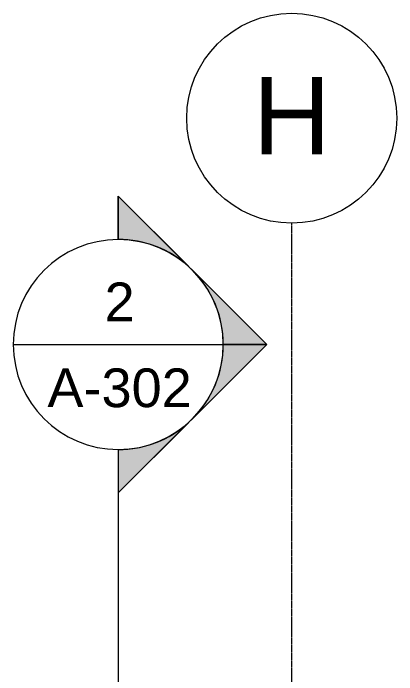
# Model space of a CAD drawing. Header units: inches. Extents: x -54880 to -186, y -265 to 853.
# Drawn here: x -18865.5 to -18690.2, y 442.1 to 744.7 of the extents above; entities that cross this region are included whole.
import ezdxf

# ---------------------------------------------------------------- set-up
doc = ezdxf.new("R2010")
doc.units = ezdxf.units.IN
doc.header["$MEASUREMENT"] = 0
doc.linetypes.add('Grid Line 1_2_', pattern=[0.875, 0.5, -0.125, 0.125, -0.125])
for name, color, linetype, lineweight in [('G-ANNO-SYMB', 111, 'Continuous', 9), ('S-GRID', 1, 'Continuous', 9), ('S-GRID-IDEN', 1, 'Continuous', 9)]:
    doc.layers.add(name, color=color, linetype=linetype, lineweight=lineweight)
doc.styles.add('Arial_1', font='arial.ttf', dxfattribs={"height": 35.407186})
doc.styles.add('Arial_2', font='arial.ttf', dxfattribs={"height": 17.703593})

# ---------------------------------------------------------------- blocks, each defined once
blk = doc.blocks.new('Grid - Grid Head - Circle-14747-Section 7')
at = {"layer": 'S-GRID-IDEN'}
blk.add_circle((21143.8, 696.66), 48, dxfattribs=at)
blk = doc.blocks.new('Section - Section Head - Filled-1526-Section 7')
at = {"layer": 'G-ANNO-SYMB'}
h = blk.add_hatch(color=256, dxfattribs=at)
edge = h.paths.add_edge_path(flags=0)
edge.add_arc((22069.39, 593.16), 48.06, 47.9216, 90)
edge.add_line((22069.39, 641.22), (22069.39, 661.04))
edge.add_line((22069.39, 661.04), (22101.6, 628.83))
h = blk.add_hatch(color=256, dxfattribs=at)
edge = h.paths.add_edge_path(flags=0)
edge.add_line((22103.33, 627.1), (22137.27, 593.16))
edge.add_line((22137.27, 593.16), (22117.39, 593.16))
edge.add_arc((22069.39, 593.16), 48, 360, 405)
h = blk.add_hatch(color=256, dxfattribs=at)
edge = h.paths.add_edge_path(flags=0)
edge.add_arc((22069.39, 593.16), 48, 315, 360)
edge.add_line((22117.39, 593.16), (22137.27, 593.16))
edge.add_line((22137.27, 593.16), (22103.33, 559.22))
h = blk.add_hatch(color=256, dxfattribs=at)
edge = h.paths.add_edge_path(flags=0)
edge.add_line((22101.6, 557.48), (22069.39, 525.27))
edge.add_line((22069.39, 525.27), (22069.39, 545.09))
edge.add_arc((22069.39, 593.16), 48.06, 270, 312.0784)
for p, q in [((22137.27, 593.16), (22069.39, 661.04)), ((22069.39, 641.16), (22069.39, 661.04)), ((22101.6, 628.83), (22069.39, 661.04)), ((22069.39, 661.04), (22069.39, 641.22)), ((22137.27, 593.16), (22103.33, 627.1)), ((22137.27, 593.16), (22069.39, 525.27)), ((22103.33, 559.22), (22137.27, 593.16)), ((22117.39, 593.16), (22137.27, 593.16)), ((22137.27, 593.16), (22117.39, 593.16)), ((22069.39, 525.27), (22101.6, 557.48)), ((22069.39, 545.16), (22069.39, 525.27)), ((22069.39, 545.09), (22069.39, 525.27))]:
    blk.add_line(p, q, dxfattribs=at)
for radius, start, end in [(48, 90, 270), (48.06, 47.9216, 90), (48, 270, 90), (48, 360, 45), (48, 315, 360), (48.06, 270, 312.0784)]:
    blk.add_arc((22069.39, 593.16), radius, start, end, dxfattribs=at)

msp = doc.modelspace()

# ---------------------------------------------------------------- linework, layer by layer
at = {"layer": 'G-ANNO-SYMB'}
for p, q in [((-18865.53, 593.16), (-18769.53, 593.16)), ((-18817.53, 545.16), (-18817.53, -54.82))]:
    msp.add_line(p, q, dxfattribs=at)
at = {"layer": 'S-GRID', "linetype": 'Grid Line 1_2_'}
msp.add_line((-18738.24, -132), (-18738.24, 648.66), dxfattribs=at)

# ---------------------------------------------------------------- block references
at = {"layer": 'G-ANNO-SYMB'}
msp.add_blockref('Section - Section Head - Filled-1526-Section 7', (-40886.92, 0), dxfattribs=at)
at = {"layer": 'S-GRID-IDEN'}
msp.add_blockref('Grid - Grid Head - Circle-14747-Section 7', (-39882.05, 0), dxfattribs=at)

# ---------------------------------------------------------------- texts
at = {"layer": 'G-ANNO-SYMB', "attachment_point": 2, "line_spacing_factor": 0.938532, "style": 'Arial_2'}
for s, insert, char_height, width in [('2', (-18816.92, 621.5), 17.7, 16.416), ('A-302', (-18816.92, 582.22), 17.704, 78.624)]:
    msp.add_mtext(s, dxfattribs=dict(at, insert=insert, char_height=char_height, width=width))

# ---------------------------------------------------------------- next in the draw order: texts
at = {"layer": 'S-GRID-IDEN', "insert": (-18738.25, 715.53), "char_height": 35.41, "width": 42.336, "attachment_point": 2, "line_spacing_factor": 0.938532, "style": 'Arial_1', "bg_fill": 3, "box_fill_scale": 1.25, "bg_fill_color": 0, "bg_fill_transparency": 0}
msp.add_mtext('H', dxfattribs=at)

doc.saveas('drawing.dxf')
